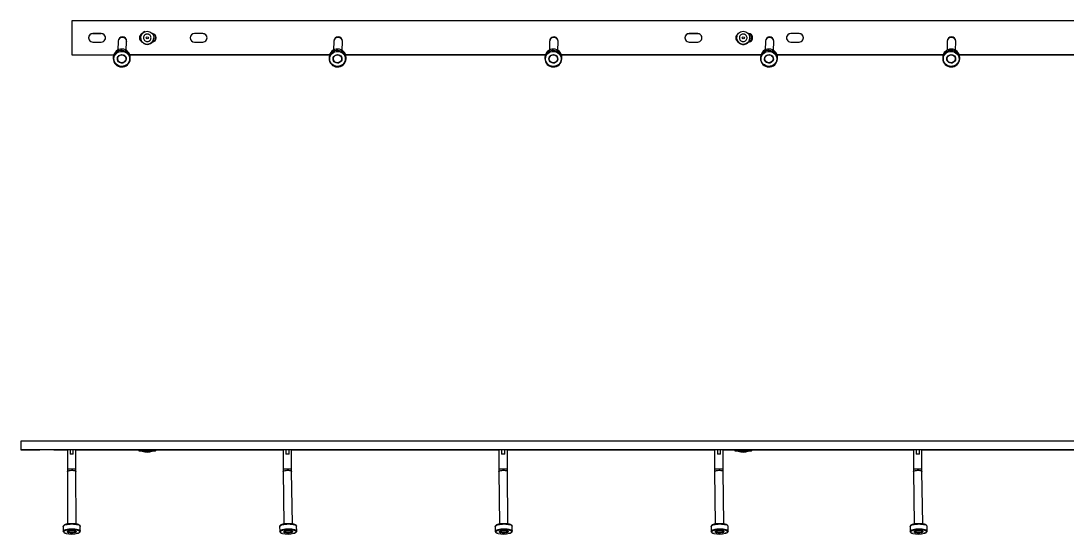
# Model space of a CAD drawing. Header units: millimetres. Extents: x 1364877 to 2662909, y 234189 to 1399913.
# Drawn here: x 2074149 to 2109622, y 775751 to 793162 of the extents above; entities that cross this region are included whole.
import ezdxf

# ---------------------------------------------------------------- set-up
doc = ezdxf.new("R2010")
doc.units = ezdxf.units.MM
doc.header["$LTSCALE"] = 5
doc.header["$MEASUREMENT"] = 0
doc.layers.add('A-CONC-LIN2', color=7, linetype='CONTINUOUS', lineweight=25)

msp = doc.modelspace()

# ---------------------------------------------------------------- linework, layer by layer
at = {"layer": 'A-CONC-LIN2'}
for p, q in [((2075869.8, 793162.4), (2075869.8, 792015)), ((2161922.8, 793162.4), (2075869.8, 793162.4)), ((2076873.8, 792732.1), (2076586.9, 792732.1)), ((2076586.9, 792731), (2076586.9, 792732.1)), ((2076873.8, 792731), (2076586.9, 792731)), ((2076586.9, 792731), (2076586.9, 792729.8)), ((2076586.9, 792729.8), (2076873.8, 792729.8)), ((2076873.8, 792731), (2076873.8, 792732.1)), ((2076873.8, 792731), (2076873.8, 792729.8)), ((2077447.1, 792470.9), (2077435.7, 792172.7)), ((2077734.3, 792474), (2077733.9, 792463.1)), ((2077734.3, 792476.6), (2077734.2, 792470.1)), ((2077734.3, 792474), (2077734.3, 792476.7)), ((2078346.4, 792798), (2078346.2, 792797.9)), ((2078657.8, 792589), (2078657.8, 792589.2)), ((2078718.9, 792586.2), (2078718.9, 792586.4)), ((2080315.9, 792732.1), (2080029.1, 792732.1)), ((2080029.1, 792731), (2080029.1, 792732.1)), ((2080315.9, 792731), (2080029.1, 792731)), ((2080315.9, 792731), (2080315.9, 792732.1)), ((2084761.7, 792470.6), (2084750.9, 792172.4)), ((2085048.8, 792476.6), (2085048.7, 792470.4)), ((2085048.8, 792474), (2085048.8, 792476.7)), ((2092363.3, 792474), (2092363.3, 792476.7)), ((2097096.2, 792732.1), (2096809.4, 792732.1)), ((2096809.4, 792731), (2096809.4, 792732.1)), ((2097096.2, 792731), (2096809.4, 792731)), ((2096809.4, 792731), (2096809.4, 792729.8)), ((2096809.4, 792729.8), (2097096.2, 792729.8)), ((2097096.2, 792731), (2097096.2, 792732.1)), ((2097096.2, 792731), (2097096.2, 792729.8)), ((2098421.2, 792642.4), (2098421.1, 792642.1)), ((2098817.3, 792732.1), (2098815.3, 792732.1)), ((2098817.3, 792731), (2098817.3, 792732.1)), ((2098828.3, 792714.6), (2098828.1, 792714.9)), ((2098927.5, 792586.2), (2098927.5, 792586.4)), ((2099390.7, 792470.5), (2099380.2, 792172.3)), ((2099677.8, 792476.6), (2099677.7, 792470.6)), ((2099677.8, 792474), (2099677.8, 792476.7)), ((2100538.4, 792732.1), (2100251.5, 792732.1)), ((2100251.5, 792731), (2100251.5, 792732.1)), ((2100538.4, 792731), (2100251.5, 792731)), ((2100538.4, 792731), (2100538.4, 792732.1)), ((2105845, 792474), (2105845, 792476.7)), ((2076586.9, 792445.3), (2076873.8, 792445.3)), ((2077722.3, 792161.8), (2077733.8, 792460)), ((2080029.1, 792445.3), (2080315.9, 792445.3)), ((2085037.5, 792162), (2085048.3, 792460.3)), ((2092076.2, 792469.6), (2092067.6, 792171.3)), ((2092354.3, 792163), (2092362.9, 792461.3)), ((2096809.4, 792445.3), (2097096.2, 792445.3)), ((2098815.4, 792445.3), (2098817.3, 792445.3)), ((2099666.8, 792162.2), (2099677.3, 792460.4)), ((2100251.5, 792445.3), (2100538.4, 792445.3)), ((2105558, 792467.7), (2105553.2, 792169.3)), ((2105840, 792164.8), (2105844.8, 792463.2)), ((2075869.8, 792013.9), (2075869.8, 792015)), ((2075869.8, 792015), (2077296.1, 792015)), ((2075869.8, 792013.9), (2077295.7, 792013.9)), ((2077281.7, 791938.1), (2077279.9, 791891.4)), ((2077843, 792015), (2084611.8, 792015)), ((2077843.4, 792013.9), (2084611.4, 792013.9)), ((2084611, 792012.7), (2077843.8, 792012.7)), ((2077856.2, 791869.3), (2077858, 791916)), ((2084597.3, 791937.5), (2084595.6, 791890.7)), ((2085158.6, 792015), (2091930.5, 792015)), ((2085159, 792013.9), (2091930.1, 792013.9)), ((2091929.7, 792012.7), (2085159.4, 792012.7)), ((2085172, 791869.9), (2085173.7, 791916.6)), ((2091915.8, 791935.2), (2091914.5, 791888.5)), ((2092477.2, 792015), (2099241.4, 792015)), ((2092477.6, 792013.9), (2099241, 792013.9)), ((2099240.6, 792012.7), (2092478, 792012.7)), ((2092491, 791871.9), (2092492.3, 791918.6)), ((2099226.9, 791937.1), (2099225.2, 791890.4)), ((2099788.2, 792015), (2105419.4, 792015)), ((2099788.6, 792013.9), (2105419, 792013.9)), ((2105418.6, 792012.7), (2099789, 792012.7)), ((2099801.6, 791870.1), (2099803.2, 791916.9)), ((2105404.5, 791931.3), (2105403.8, 791884.6)), ((2105966, 792015), (2111572.1, 792015)), ((2105966.5, 792013.9), (2111571.7, 792013.9)), ((2111571.3, 792012.7), (2105966.9, 792012.7)), ((2105980.4, 791875.4), (2105981.2, 791922.2)), ((2160201.8, 778899.5), (2074148.8, 778899.5)), ((2074148.8, 778899.5), (2074148.8, 778612.7)), ((2160201.8, 778612.7), (2074148.8, 778612.7)), ((2074148.8, 778612.7), (2074148.8, 778608)), ((2074148.8, 778608), (2074786.5, 778608)), ((2075268.4, 778608), (2075726.4, 778608)), ((2075726.4, 778610.8), (2075726.4, 777955.2)), ((2075815.8, 778611.3), (2075815.8, 778467.9)), ((2075925.6, 778611.3), (2075815.8, 778611.3)), ((2075925.6, 778467.9), (2075925.6, 778611.3)), ((2076013.3, 777955.2), (2076013.3, 778610.8)), ((2076013.3, 778608), (2078145.2, 778608)), ((2076873.8, 778610.9), (2076586.9, 778610.9)), ((2076586.9, 778610.9), (2076586.9, 778609.7)), ((2076586.9, 778609.7), (2076873.8, 778609.7)), ((2076873.8, 778610.9), (2076873.8, 778609.7)), ((2078145.2, 778610.3), (2078145.2, 778578.8)), ((2078261.4, 778573), (2078261.4, 778563)), ((2078602.6, 778563), (2078602.6, 778573)), ((2078718.9, 778578.8), (2078718.9, 778610.3)), ((2078718.9, 778608), (2083040.9, 778608)), ((2083040.9, 778610.8), (2083040.9, 777955.2)), ((2083135.6, 778611.4), (2083135.6, 778467.9)), ((2083245.2, 778611.3), (2083135.6, 778611.4)), ((2083245.2, 778467.9), (2083245.2, 778611.3)), ((2083327.8, 777955.2), (2083327.8, 778610.8)), ((2083327.8, 778608), (2090355.4, 778608)), ((2090355.4, 778610.8), (2090355.4, 777955.2)), ((2090449.2, 778611.4), (2090449.2, 778467.9)), ((2090558.9, 778611.3), (2090449.2, 778611.4)), ((2090558.9, 778467.9), (2090558.9, 778611.3)), ((2090642.3, 777955.2), (2090642.3, 778610.8)), ((2090642.3, 778608), (2097669.9, 778608)), ((2095375.2, 778610.9), (2095088.3, 778610.9)), ((2095088.3, 778610.9), (2095088.3, 778609.7)), ((2095088.3, 778609.7), (2095375.2, 778609.7)), ((2095375.2, 778610.9), (2095375.2, 778609.7)), ((2097096.2, 778610.9), (2096809.4, 778610.9)), ((2096809.4, 778610.9), (2096809.4, 778609.7)), ((2096809.4, 778609.7), (2097096.2, 778609.7)), ((2097096.2, 778610.9), (2097096.2, 778609.7)), ((2097669.9, 778610.8), (2097669.9, 777955.2)), ((2097764.4, 778611.4), (2097764.4, 778467.9)), ((2097874.1, 778611.3), (2097764.4, 778611.4)), ((2097874.1, 778467.9), (2097874.1, 778611.3)), ((2097956.8, 777955.2), (2097956.8, 778610.8)), ((2097956.8, 778608), (2098353.8, 778608)), ((2098353.8, 778610.3), (2098353.8, 778578.8)), ((2098470, 778573), (2098470, 778563)), ((2098811.2, 778563), (2098811.2, 778573)), ((2098927.5, 778578.8), (2098927.5, 778610.3)), ((2098927.5, 778608), (2104410.7, 778608)), ((2104410.7, 778610.8), (2104410.7, 777955.2)), ((2104506.7, 778611.4), (2104506.7, 778467.9)), ((2104616.3, 778611.3), (2104506.7, 778611.4)), ((2104616.3, 778467.9), (2104616.3, 778611.3)), ((2104697.6, 777955.2), (2104697.6, 778610.8)), ((2104697.6, 778608), (2111151.6, 778608)), ((2075726.5, 777874.3), (2075729.8, 776092.2)), ((2076016.6, 776092.8), (2076013.3, 777874.9)), ((2083041.5, 777872.7), (2083065.4, 776090.6)), ((2083352.2, 776094.5), (2083328.3, 777876.5)), ((2090355.9, 777873), (2090376.4, 776090.9)), ((2090663.3, 776094.2), (2090642.7, 777876.3)), ((2097670.5, 777872.7), (2097693.7, 776090.6)), ((2097980.6, 776094.4), (2097957.3, 777876.5)), ((2104411.4, 777872.3), (2104440.3, 776090.2)), ((2104727.1, 776094.9), (2104698.2, 777876.9)), ((2075585, 776011.2), (2075585.3, 775849.6)), ((2076161.6, 776013.9), (2076161.7, 776012.3)), ((2076162, 775850.7), (2076161.7, 776012.3)), ((2082921.6, 776007.9), (2082921.6, 776009.4)), ((2082921.6, 776007.9), (2082923.8, 775846.3)), ((2083500.4, 775854), (2083498.3, 776015.6)), ((2090232.4, 776008.4), (2090234.3, 775846.8)), ((2090811, 775853.5), (2090809.1, 776015.1)), ((2097549.9, 776008), (2097549.9, 776009.5)), ((2097549.9, 776008), (2097552, 775846.4)), ((2098128.7, 775853.9), (2098126.5, 776015.5)), ((2104296.6, 776007.1), (2104296.7, 776008.8)), ((2104296.6, 776007.1), (2104299.3, 775845.5)), ((2104875.9, 775854.8), (2104873.3, 776016.4))]:
    msp.add_line(p, q, dxfattribs=at)
for points in [[(2077558.2, 791619.2), (2077506.6, 791626), (2077457.4, 791642.4), (2077412.4, 791667.7), (2077373.5, 791700.9), (2077341.9, 791740.7), (2077319.1, 791785.7), (2077305.8, 791834.1), (2077302.6, 791884), (2077309.5, 791933.5), (2077326.4, 791980.8), (2077352.6, 792023.9), (2077387.1, 792061.3), (2077428.4, 792091.4), (2077475.2, 792113.3), (2077525.5, 792125.9), (2077577.4, 792128.8), (2077629, 792122), (2077678.2, 792105.6), (2077723.1, 792080.3), (2077762.1, 792047.1), (2077793.7, 792007.2), (2077816.5, 791962.3), (2077829.8, 791913.9), (2077833, 791864), (2077826.1, 791814.5), (2077809.2, 791767.2), (2077783, 791724.1), (2077748.5, 791686.7), (2077707.2, 791656.5), (2077660.4, 791634.7), (2077610.1, 791622.1), (2077558.2, 791619.2)], [(2084874.5, 791619.1), (2084822.9, 791625.8), (2084773.6, 791642.1), (2084728.6, 791667.3), (2084689.6, 791700.4), (2084658, 791740.2), (2084635, 791785.2), (2084621.6, 791833.5), (2084618.3, 791883.4), (2084625.2, 791933), (2084642, 791980.2), (2084668.1, 792023.4), (2084702.4, 792060.9), (2084743.7, 792091.1), (2084790.4, 792113), (2084840.7, 792125.8), (2084892.6, 792128.8), (2084944.2, 792122.1), (2084993.5, 792105.8), (2085038.5, 792080.6), (2085077.5, 792047.5), (2085109.1, 792007.7), (2085132.1, 791962.7), (2085145.5, 791914.4), (2085148.8, 791864.5), (2085141.9, 791814.9), (2085125.1, 791767.7), (2085099, 791724.5), (2085064.7, 791687), (2085023.4, 791656.8), (2084976.7, 791634.9), (2084926.4, 791622.1), (2084874.5, 791619.1)], [(2092195.3, 791618.9), (2092143.7, 791625.3), (2092094.3, 791641.2), (2092049.1, 791666), (2092009.8, 791698.9), (2091977.9, 791738.4), (2091954.7, 791783.2), (2091940.9, 791831.5), (2091937.2, 791881.3), (2091943.7, 791930.9), (2091960.2, 791978.3), (2091986, 792021.7), (2092020, 792059.4), (2092061.2, 792089.9), (2092107.7, 792112.2), (2092157.9, 792125.3), (2092209.8, 792128.7), (2092261.4, 792122.3), (2092310.7, 792106.4), (2092355.9, 792081.6), (2092395.3, 792048.7), (2092427.2, 792009.2), (2092450.4, 791964.4), (2092464.2, 791916.2), (2092467.9, 791866.3), (2092461.3, 791816.7), (2092444.9, 791769.3), (2092419.1, 791725.9), (2092385, 791688.2), (2092343.9, 791657.7), (2092297.4, 791635.4), (2092247.2, 791622.3), (2092195.3, 791618.9)], [(2099504.4, 791619.1), (2099452.8, 791625.8), (2099403.5, 791642), (2099358.5, 791667.1), (2099319.4, 791700.2), (2099287.7, 791740), (2099264.7, 791784.9), (2099251.3, 791833.2), (2099247.9, 791883.1), (2099254.7, 791932.7), (2099271.5, 791980), (2099297.5, 792023.2), (2099331.9, 792060.6), (2099373.2, 792090.9), (2099419.8, 792112.9), (2099470.1, 792125.7), (2099522, 792128.8), (2099573.6, 792122.1), (2099622.9, 792105.9), (2099667.9, 792080.7), (2099707, 792047.6), (2099738.6, 792007.9), (2099761.6, 791963), (2099775.1, 791914.6), (2099778.4, 791864.7), (2099771.6, 791815.2), (2099754.9, 791767.9), (2099728.8, 791724.7), (2099694.5, 791687.2), (2099653.2, 791656.9), (2099606.5, 791634.9), (2099556.3, 791622.2), (2099504.4, 791619.1)], [(2105688, 791618.6), (2105636.3, 791624.4), (2105586.8, 791639.6), (2105541.3, 791663.9), (2105501.5, 791696.3), (2105469.1, 791735.4), (2105445.3, 791779.9), (2105430.9, 791827.9), (2105426.6, 791877.8), (2105432.5, 791927.4), (2105448.3, 791975), (2105473.5, 792018.7), (2105507.2, 792056.9), (2105547.9, 792087.9), (2105594.1, 792110.8), (2105644.1, 792124.5), (2105696, 792128.6), (2105747.7, 792122.9), (2105797.2, 792107.6), (2105842.7, 792083.3), (2105882.5, 792051), (2105914.9, 792011.9), (2105938.7, 791967.4), (2105953.1, 791919.3), (2105957.4, 791869.5), (2105951.5, 791819.8), (2105935.7, 791772.2), (2105910.5, 791728.5), (2105876.8, 791690.4), (2105836.1, 791659.3), (2105789.9, 791636.5), (2105739.9, 791622.7), (2105688, 791618.6)], [(2077562.4, 791730.1), (2077523.8, 791736.5), (2077488.2, 791752.2), (2077458.1, 791776.3), (2077435.4, 791807), (2077421.8, 791842.2), (2077418.1, 791879.6), (2077424.6, 791916.7), (2077440.9, 791950.8), (2077465.8, 791979.7), (2077497.6, 792001.4), (2077534.3, 792014.4), (2077573.2, 792017.8), (2077611.8, 792011.5), (2077647.4, 791995.7), (2077677.5, 791971.7), (2077700.2, 791941), (2077713.8, 791905.8), (2077717.5, 791868.3), (2077711, 791831.3), (2077694.7, 791797.2), (2077669.8, 791768.3), (2077638, 791746.6), (2077601.3, 791733.6), (2077562.4, 791730.1)], [(2077562.9, 791744.3), (2077525.6, 791750.6), (2077491.3, 791766.5), (2077462.8, 791790.5), (2077442.1, 791821.1), (2077430.7, 791855.9), (2077429.5, 791892.3), (2077438.5, 791927.7), (2077457.2, 791959.3), (2077484, 791985), (2077517.1, 792002.7), (2077554, 792011.1), (2077591.9, 792009.7), (2077628, 791998.5), (2077659.7, 791978.3), (2077684.5, 791950.8), (2077700.7, 791917.8), (2077707.1, 791881.8), (2077703.2, 791845.6), (2077689.2, 791811.8), (2077666.2, 791782.9), (2077635.9, 791761), (2077600.6, 791747.8), (2077562.9, 791744.3)], [(2084878.4, 791730.1), (2084839.8, 791736.4), (2084804.2, 791752), (2084774.1, 791776), (2084751.3, 791806.6), (2084737.6, 791841.9), (2084733.8, 791879.3), (2084740.3, 791916.3), (2084756.5, 791950.5), (2084781.3, 791979.4), (2084813.1, 792001.2), (2084849.8, 792014.3), (2084888.7, 792017.8), (2084927.3, 792011.5), (2084962.9, 791995.9), (2084993.1, 791971.9), (2085015.8, 791941.2), (2085029.5, 791906), (2085033.3, 791868.6), (2085026.8, 791831.5), (2085010.7, 791797.4), (2084985.8, 791768.4), (2084954, 791746.7), (2084917.3, 791733.6), (2084878.4, 791730.1)], [(2084878.9, 791744.2), (2084841.6, 791750.5), (2084807.3, 791766.3), (2084778.7, 791790.3), (2084757.9, 791820.8), (2084746.5, 791855.6), (2084745.2, 791892), (2084754.2, 791927.4), (2084772.8, 791959.1), (2084799.6, 791984.8), (2084832.6, 792002.5), (2084869.5, 792011), (2084907.4, 792009.7), (2084943.5, 791998.6), (2084975.2, 791978.5), (2085000.1, 791950.9), (2085016.4, 791918), (2085022.8, 791882.1), (2085019, 791845.8), (2085005.1, 791812), (2084982.1, 791783), (2084951.9, 791761.1), (2084916.6, 791747.8), (2084878.9, 791744.2)], [(2092198.5, 791729.9), (2092159.8, 791735.9), (2092124.1, 791751.3), (2092093.8, 791775.1), (2092070.8, 791805.5), (2092056.8, 791840.7), (2092052.8, 791878.1), (2092058.9, 791915.1), (2092074.9, 791949.4), (2092099.5, 791978.6), (2092131.2, 792000.5), (2092167.7, 792013.9), (2092206.6, 792017.7), (2092245.2, 792011.7), (2092281, 791996.3), (2092311.3, 791972.5), (2092334.3, 791942.1), (2092348.3, 791906.9), (2092352.3, 791869.6), (2092346.1, 791832.5), (2092330.2, 791798.2), (2092305.6, 791769.1), (2092273.9, 791747.1), (2092237.4, 791733.7), (2092198.5, 791729.9)], [(2092198.9, 791744), (2092161.5, 791750.1), (2092127.1, 791765.6), (2092098.3, 791789.4), (2092077.3, 791819.7), (2092065.6, 791854.4), (2092064.1, 791890.8), (2092072.8, 791926.3), (2092091.1, 791958.1), (2092117.8, 791984), (2092150.7, 792002), (2092187.5, 792010.8), (2092225.4, 792009.7), (2092261.6, 791998.8), (2092293.4, 791979), (2092318.6, 791951.7), (2092335.1, 791918.8), (2092341.8, 791882.9), (2092338.2, 791846.7), (2092324.5, 791812.7), (2092301.8, 791783.6), (2092271.7, 791761.5), (2092236.6, 791747.9), (2092198.9, 791744)], [(2099508.2, 791730.1), (2099469.6, 791736.3), (2099434, 791751.9), (2099403.8, 791775.9), (2099381, 791806.5), (2099367.3, 791841.7), (2099363.5, 791879.1), (2099369.8, 791916.2), (2099386, 791950.4), (2099410.8, 791979.3), (2099442.6, 792001.1), (2099479.2, 792014.2), (2099518.2, 792017.8), (2099556.8, 792011.5), (2099592.4, 791995.9), (2099622.6, 791972), (2099645.3, 791941.4), (2099659.1, 791906.1), (2099662.9, 791868.7), (2099656.5, 791831.7), (2099640.4, 791797.5), (2099615.5, 791768.5), (2099583.7, 791746.7), (2099547.1, 791733.6), (2099508.2, 791730.1)], [(2099508.7, 791744.2), (2099471.3, 791750.4), (2099437.1, 791766.2), (2099408.5, 791790.2), (2099387.6, 791820.7), (2099376.1, 791855.4), (2099374.8, 791891.8), (2099383.8, 791927.2), (2099402.3, 791958.9), (2099429.1, 791984.6), (2099462.1, 792002.4), (2099499, 792011), (2099536.9, 792009.7), (2099573, 791998.6), (2099604.7, 791978.6), (2099629.7, 791951), (2099646, 791918.1), (2099652.5, 791882.2), (2099648.6, 791846), (2099634.7, 791812.1), (2099611.9, 791783.1), (2099581.7, 791761.1), (2099546.4, 791747.8), (2099508.7, 791744.2)], [(2105689.8, 791729.7), (2105651.1, 791735.2), (2105615.2, 791750.2), (2105584.5, 791773.5), (2105561.1, 791803.7), (2105546.7, 791838.6), (2105542.2, 791876), (2105547.9, 791913.1), (2105563.4, 791947.6), (2105587.7, 791977.1), (2105619, 791999.4), (2105655.4, 792013.3), (2105694.2, 792017.6), (2105732.9, 792012.1), (2105768.8, 791997.1), (2105799.5, 791973.8), (2105822.9, 791943.6), (2105837.3, 791908.6), (2105841.8, 791871.3), (2105836.1, 791834.1), (2105820.6, 791799.6), (2105796.3, 791770.2), (2105765, 791747.8), (2105728.6, 791734), (2105689.8, 791729.7)], [(2105690, 791743.8), (2105652.5, 791749.4), (2105617.9, 791764.4), (2105588.9, 791787.9), (2105567.5, 791818), (2105555.3, 791852.5), (2105553.3, 791888.9), (2105561.6, 791924.4), (2105579.5, 791956.5), (2105605.8, 791982.7), (2105638.5, 792001.2), (2105675.2, 792010.4), (2105713.1, 792009.8), (2105749.4, 791999.4), (2105781.5, 791980), (2105807, 791953), (2105823.9, 791920.3), (2105831.1, 791884.6), (2105827.9, 791848.3), (2105814.7, 791814.1), (2105792.4, 791784.7), (2105762.6, 791762.2), (2105727.6, 791748.2), (2105690, 791743.8)], [(2074841.1, 778610.9), (2074825.5, 778610.9), (2074788.3, 778610.8), (2074757.5, 778610.7), (2074735.4, 778610.6), (2074723.9, 778610.4), (2074723.9, 778610.2), (2074735.4, 778610.1), (2074757.5, 778609.9), (2074786.5, 778609.8)], [(2075268.4, 778610), (2075283.2, 778610.1), (2075294.7, 778610.2), (2075294.7, 778610.4), (2075283.2, 778610.6), (2075261.1, 778610.7), (2075230.3, 778610.8), (2075228, 778610.8)], [(2076586.9, 778610.9), (2076546.5, 778610.9), (2076509.4, 778610.8), (2076478.6, 778610.7), (2076456.5, 778610.6), (2076445, 778610.4), (2076445, 778610.2), (2076456.5, 778610.1), (2076478.6, 778609.9), (2076509.4, 778609.8), (2076546.5, 778609.8), (2076586.9, 778609.7)], [(2076873.8, 778609.7), (2076914.2, 778609.8), (2076951.3, 778609.8), (2076982.2, 778609.9), (2077004.2, 778610.1), (2077015.7, 778610.2), (2077015.7, 778610.4), (2077004.2, 778610.6), (2076982.2, 778610.7), (2076951.3, 778610.8), (2076914.2, 778610.9), (2076873.8, 778610.9)], [(2078603.7, 778572.1), (2078614.1, 778572.2), (2078651.3, 778572.3), (2078680.6, 778572.5), (2078701, 778572.7), (2078711.6, 778572.9), (2078712.1, 778573.1), (2078702.5, 778573.3), (2078683.1, 778573.6), (2078654.6, 778573.7), (2078618.1, 778573.9), (2078574.9, 778574), (2078526.5, 778574.1), (2078474.7, 778574.2), (2078421.3, 778574.2), (2078368.4, 778574.2), (2078317.7, 778574.1), (2078271.2, 778574), (2078230.4, 778573.8), (2078197, 778573.7), (2078172.1, 778573.5), (2078156.5, 778573.3), (2078150.9, 778573), (2078155.5, 778572.8), (2078170.1, 778572.6), (2078194.1, 778572.4), (2078194.1, 778572.4)], [(2078194.1, 778572.4), (2078226.7, 778572.2), (2078261.4, 778572.1)], [(2078718.9, 778610), (2078725.3, 778610.1), (2078736.8, 778610.2), (2078736.8, 778610.4), (2078725.3, 778610.6), (2078703.2, 778610.7), (2078702.9, 778610.7)], [(2095088.3, 778610.9), (2095047.9, 778610.9), (2095010.8, 778610.8), (2094979.9, 778610.7), (2094957.9, 778610.6), (2094946.4, 778610.4), (2094946.4, 778610.2), (2094957.9, 778610.1), (2094979.9, 778609.9), (2095010.8, 778609.8), (2095047.9, 778609.8), (2095088.3, 778609.7)], [(2095375.2, 778609.7), (2095415.6, 778609.8), (2095452.7, 778609.8), (2095483.6, 778609.9), (2095505.6, 778610.1), (2095517.1, 778610.2), (2095517.1, 778610.4), (2095505.6, 778610.6), (2095483.6, 778610.7), (2095452.7, 778610.8), (2095415.6, 778610.9), (2095375.2, 778610.9)], [(2096809.4, 778610.9), (2096769, 778610.9), (2096731.9, 778610.8), (2096701, 778610.7), (2096678.9, 778610.6), (2096667.4, 778610.4), (2096667.4, 778610.2), (2096678.9, 778610.1), (2096701, 778609.9), (2096731.9, 778609.8), (2096769, 778609.8), (2096809.4, 778609.7)], [(2097096.2, 778609.7), (2097136.6, 778609.8), (2097173.8, 778609.8), (2097204.6, 778609.9), (2097226.7, 778610.1), (2097238.2, 778610.2), (2097238.2, 778610.4), (2097226.7, 778610.6), (2097204.6, 778610.7), (2097173.8, 778610.8), (2097136.6, 778610.9), (2097096.2, 778610.9)], [(2098927.5, 778609.9), (2098947.8, 778610.1), (2098959.3, 778610.2), (2098959.3, 778610.4), (2098947.8, 778610.6), (2098925.7, 778610.7), (2098899, 778610.8)], [(2075726.5, 777874.3), (2075727.9, 777880.2), (2075738.7, 777890.9), (2075759.2, 777900.4), (2075787.9, 777908), (2075822.7, 777913.1), (2075861, 777915.4), (2075899.9, 777914.6), (2075936.7, 777910.9), (2075968.4, 777904.5), (2075992.9, 777895.9), (2076008.2, 777885.6), (2076013.3, 777874.6), (2076013.3, 777874.6)], [(2083041.5, 777872.7), (2083043.8, 777880.2), (2083056, 777890.9), (2083077.7, 777900.4), (2083107.4, 777908), (2083142.8, 777913.1), (2083181.4, 777915.4), (2083220.2, 777914.6), (2083256.4, 777910.9), (2083287.3, 777904.5), (2083310.6, 777895.8), (2083324.5, 777885.6), (2083328.3, 777876.5)], [(2090355.9, 777873), (2090358.1, 777880.2), (2090370, 777890.9), (2090391.5, 777900.4), (2090421.1, 777908), (2090456.4, 777913.1), (2090494.9, 777915.4), (2090533.8, 777914.6), (2090570, 777910.9), (2090601.1, 777904.5), (2090624.6, 777895.8), (2090638.8, 777885.6), (2090642.7, 777876.3)], [(2097670.5, 777872.7), (2097672.8, 777880.2), (2097684.9, 777890.9), (2097706.6, 777900.4), (2097736.2, 777908), (2097771.7, 777913.2), (2097810.2, 777915.4), (2097849, 777914.6), (2097885.2, 777910.9), (2097916.1, 777904.5), (2097939.5, 777895.8), (2097953.5, 777885.6), (2097957.3, 777876.5)], [(2104411.4, 777872.3), (2104414, 777880.2), (2104426.5, 777890.9), (2104448.5, 777900.4), (2104478.4, 777908), (2104514, 777913.2), (2104552.6, 777915.4), (2104591.4, 777914.6), (2104627.4, 777910.9), (2104658.1, 777904.5), (2104681.1, 777895.8), (2104694.7, 777885.6), (2104698.2, 777876.9)], [(2075585, 776011.2), (2075585.4, 776015.7), (2075593.5, 776031.2), (2075611.8, 776045.9), (2075639.4, 776059.5), (2075675.6, 776071.3), (2075718.9, 776080.9), (2075767.8, 776088.1), (2075820.5, 776092.5), (2075875.1, 776094)], [(2075585.3, 775850.5), (2075585.7, 775854.1), (2075593.8, 775869.5), (2075612, 775884.3), (2075639.7, 775897.8), (2075675.9, 775909.7), (2075719.2, 775919.3), (2075768.1, 775926.5), (2075820.8, 775930.9), (2075875.4, 775932.4)], [(2075683.2, 775775.1), (2075652.1, 775786.1), (2075627.8, 775799.2), (2075613, 775813.4), (2075608.3, 775828.2), (2075613.7, 775842.9), (2075629.1, 775857.1), (2075653.9, 775870.2), (2075687.1, 775881.7), (2075727.5, 775891.1), (2075773.6, 775898.1), (2075823.5, 775902.4), (2075875.3, 775903.8)], [(2075874.6, 775870.9), (2075913.3, 775869.4), (2075949.4, 775865.1), (2075980.2, 775858.4), (2076003.9, 775849.5), (2076018.6, 775839.2), (2076023.5, 775828.1), (2076018.1, 775817.1), (2076003, 775806.8), (2075979, 775797.9), (2075947.8, 775791.2), (2075911.6, 775786.9), (2075872.8, 775785.4), (2075834, 775786.9), (2075798, 775791.2), (2075767.1, 775798), (2075743.5, 775806.8), (2075728.7, 775817.1), (2075723.9, 775828.2), (2075729.2, 775839.2), (2075744.4, 775849.5), (2075768.4, 775858.4), (2075799.5, 775865.1), (2075835.8, 775869.4), (2075874.6, 775870.9)], [(2076012.4, 775845.2), (2076012.5, 775839.1), (2076004.6, 775828.6), (2075986.9, 775819), (2075960.9, 775811.1), (2075928.3, 775805.4), (2075891.8, 775802.5), (2075853.9, 775802.5), (2075817.4, 775805.4), (2075785.1, 775811.1), (2075759.4, 775819), (2075742.2, 775828.6), (2075734.7, 775839.1), (2075734.5, 775842.7)], [(2075875.1, 776094), (2075929.6, 776092.5), (2075982.1, 776088.1), (2076030.7, 776080.9), (2076073.6, 776071.3), (2076109.2, 776059.5), (2076136.4, 776045.9), (2076154, 776031.1), (2076161.4, 776015.7), (2076161.6, 776013.9)], [(2075875.3, 775903.8), (2075927, 775902.4), (2075976.7, 775898.1), (2076022.5, 775891.1), (2076062.5, 775881.7), (2076095.2, 775870.2), (2076119.5, 775857.1), (2076134.3, 775842.9), (2076139.1, 775828.1), (2076133.7, 775813.4), (2076118.3, 775799.2), (2076093.5, 775786.1), (2076068.5, 775777.1)], [(2075875.4, 775932.4), (2075929.9, 775930.9), (2075982.4, 775926.5), (2076031, 775919.3), (2076073.9, 775909.6), (2076109.5, 775897.8), (2076136.7, 775884.3), (2076154.3, 775869.5), (2076161.7, 775854), (2076162, 775851)], [(2082921.6, 776009.4), (2082922.8, 776015.7), (2082933, 776031.2), (2082953.2, 776046), (2082982.6, 776059.5), (2083020.3, 776071.3), (2083064.9, 776081), (2083114.6, 776088.1), (2083167.9, 776092.5), (2083222.6, 776094)], [(2082923.8, 775847.5), (2082925, 775854.1), (2082935.2, 775869.6), (2082955.3, 775884.3), (2082984.8, 775897.9), (2083022.5, 775909.7), (2083067, 775919.3), (2083116.8, 775926.5), (2083170, 775930.9), (2083224.8, 775932.4)], [(2083016.3, 775774.8), (2082985.5, 775786.2), (2082963, 775799.2), (2082950.1, 775813.4), (2082947.3, 775828.2), (2082954.6, 775843), (2082971.9, 775857.2), (2082998.4, 775870.2), (2083033.2, 775881.7), (2083074.8, 775891.1), (2083121.7, 775898.1), (2083172.1, 775902.4), (2083224.1, 775903.8)], [(2083219, 775870.9), (2083257.5, 775869.4), (2083292.9, 775865.1), (2083322.9, 775858.3), (2083345.3, 775849.5), (2083358.7, 775839.2), (2083362.1, 775828.1), (2083355.3, 775817.1), (2083338.7, 775806.8), (2083313.6, 775797.9), (2083281.5, 775791.1), (2083244.8, 775786.9), (2083205.8, 775785.4), (2083167.3, 775786.9), (2083131.9, 775791.2), (2083101.9, 775798), (2083079.5, 775806.8), (2083066.1, 775817.1), (2083062.7, 775828.2), (2083069.5, 775839.2), (2083086.1, 775849.5), (2083111.2, 775858.4), (2083143.3, 775865.2), (2083180, 775869.4), (2083219, 775870.9)], [(2083351.2, 775845.9), (2083350.6, 775839.1), (2083341.2, 775828.5), (2083322.3, 775818.9), (2083295.2, 775811), (2083262, 775805.4), (2083225.1, 775802.5), (2083187.2, 775802.5), (2083151.2, 775805.5), (2083119.7, 775811.1), (2083095, 775819), (2083079.1, 775828.6), (2083073, 775839.2), (2083073.2, 775842.2)], [(2083222.6, 776094), (2083276.9, 776092.5), (2083328.8, 776088.1), (2083376.3, 776080.9), (2083417.9, 776071.2), (2083451.9, 776059.4), (2083477.2, 776045.9), (2083492.9, 776031.1), (2083498.3, 776015.6)], [(2083224.1, 775903.8), (2083275.6, 775902.4), (2083324.7, 775898), (2083369.4, 775891), (2083408.1, 775881.6), (2083439.3, 775870.1), (2083461.8, 775857.1), (2083474.7, 775842.9), (2083477.5, 775828.1), (2083470.2, 775813.3), (2083452.9, 775799.1), (2083426.4, 775786.1), (2083402.1, 775777.6)], [(2083224.8, 775932.4), (2083279.1, 775930.9), (2083330.9, 775926.4), (2083378.5, 775919.3), (2083420.1, 775909.6), (2083454.1, 775897.8), (2083479.4, 775884.2), (2083495, 775869.5), (2083500.4, 775854.8)], [(2090232.4, 776008.4), (2090233.5, 776015.7), (2090243.3, 776031.2), (2090263.2, 776046), (2090292.4, 776059.5), (2090329.8, 776071.3), (2090374.2, 776081), (2090423.8, 776088.1), (2090476.9, 776092.5), (2090531.7, 776094)], [(2090234.3, 775848), (2090235.4, 775854.1), (2090245.2, 775869.6), (2090265.1, 775884.3), (2090294.3, 775897.9), (2090331.7, 775909.7), (2090376, 775919.3), (2090425.7, 775926.5), (2090478.8, 775930.9), (2090533.5, 775932.4)], [(2090327.8, 775774.8), (2090296.8, 775786.1), (2090274.1, 775799.2), (2090260.8, 775813.4), (2090257.7, 775828.2), (2090264.7, 775843), (2090281.7, 775857.1), (2090308, 775870.2), (2090342.5, 775881.7), (2090383.9, 775891.1), (2090430.7, 775898.1), (2090481, 775902.4), (2090532.9, 775903.8)], [(2090528.6, 775870.9), (2090567.1, 775869.4), (2090602.7, 775865.1), (2090632.8, 775858.3), (2090655.4, 775849.5), (2090669, 775839.2), (2090672.6, 775828.1), (2090666, 775817.1), (2090649.7, 775806.8), (2090624.8, 775797.9), (2090592.9, 775791.1), (2090556.2, 775786.9), (2090517.3, 775785.4), (2090478.7, 775786.9), (2090443.2, 775791.2), (2090413.1, 775798), (2090390.4, 775806.8), (2090376.8, 775817.1), (2090373.2, 775828.2), (2090379.8, 775839.2), (2090396.1, 775849.5), (2090421.1, 775858.4), (2090453, 775865.2), (2090489.6, 775869.4), (2090528.6, 775870.9)], [(2090661.7, 775845.7), (2090661.2, 775839.1), (2090652.1, 775828.5), (2090633.4, 775818.9), (2090606.5, 775811), (2090573.4, 775805.4), (2090536.5, 775802.5), (2090498.6, 775802.5), (2090462.5, 775805.4), (2090430.9, 775811.1), (2090406.1, 775819), (2090389.9, 775828.6), (2090383.6, 775839.2), (2090383.7, 775842.5)], [(2090531.7, 776094), (2090586, 776092.5), (2090638, 776088.1), (2090685.7, 776080.9), (2090727.5, 776071.2), (2090761.8, 776059.4), (2090787.4, 776045.9), (2090803.4, 776031.1), (2090809.1, 776015.6), (2090809.1, 776015.1)], [(2090532.9, 775903.8), (2090584.5, 775902.4), (2090633.7, 775898), (2090678.6, 775891), (2090717.5, 775881.6), (2090749, 775870.2), (2090771.8, 775857.1), (2090785, 775842.9), (2090788.1, 775828.1), (2090781.1, 775813.3), (2090764.1, 775799.1), (2090737.9, 775786.1), (2090713.5, 775777.5)], [(2090533.5, 775932.4), (2090587.9, 775930.9), (2090639.9, 775926.5), (2090687.6, 775919.3), (2090729.4, 775909.6), (2090763.7, 775897.8), (2090789.3, 775884.3), (2090805.2, 775869.5), (2090811, 775854), (2090811, 775853.8)], [(2097549.9, 776009.5), (2097551, 776015.7), (2097561.2, 776031.2), (2097581.3, 776046), (2097610.7, 776059.5), (2097648.3, 776071.3), (2097692.8, 776081), (2097742.6, 776088.1), (2097795.8, 776092.5), (2097850.5, 776094)], [(2097552, 775847.6), (2097553.2, 775854.1), (2097563.3, 775869.6), (2097583.4, 775884.3), (2097612.8, 775897.9), (2097650.4, 775909.7), (2097694.9, 775919.3), (2097744.7, 775926.5), (2097797.9, 775930.9), (2097852.6, 775932.4)], [(2097644.7, 775774.8), (2097613.8, 775786.1), (2097591.3, 775799.2), (2097578.3, 775813.4), (2097575.5, 775828.2), (2097582.8, 775843), (2097600, 775857.2), (2097626.4, 775870.2), (2097661.1, 775881.7), (2097702.7, 775891.1), (2097749.6, 775898.1), (2097800, 775902.4), (2097852, 775903.8)], [(2097847, 775870.9), (2097885.5, 775869.4), (2097921, 775865.1), (2097951, 775858.3), (2097973.4, 775849.5), (2097986.8, 775839.2), (2097990.3, 775828.1), (2097983.5, 775817.1), (2097967, 775806.8), (2097941.9, 775797.9), (2097909.9, 775791.1), (2097873.2, 775786.9), (2097834.2, 775785.4), (2097795.7, 775786.9), (2097760.2, 775791.2), (2097730.2, 775798), (2097707.8, 775806.8), (2097694.4, 775817.1), (2097690.9, 775828.2), (2097697.7, 775839.2), (2097714.2, 775849.5), (2097739.3, 775858.4), (2097771.3, 775865.2), (2097808.1, 775869.4), (2097847, 775870.9)], [(2097979.4, 775845.9), (2097978.8, 775839.1), (2097969.5, 775828.5), (2097950.6, 775818.9), (2097923.6, 775811), (2097890.4, 775805.4), (2097853.5, 775802.5), (2097815.6, 775802.5), (2097779.5, 775805.5), (2097748, 775811.1), (2097723.3, 775819), (2097707.4, 775828.6), (2097701.2, 775839.2), (2097701.4, 775842.2)], [(2097850.5, 776094), (2097904.8, 776092.5), (2097956.7, 776088.1), (2098004.3, 776080.9), (2098045.9, 776071.2), (2098080, 776059.4), (2098105.4, 776045.9), (2098121.1, 776031.1), (2098126.5, 776015.6), (2098126.5, 776015.5)], [(2097852, 775903.8), (2097903.5, 775902.4), (2097952.6, 775898), (2097997.4, 775891), (2098036.1, 775881.6), (2098067.4, 775870.1), (2098089.9, 775857.1), (2098102.9, 775842.9), (2098105.8, 775828.1), (2098098.4, 775813.3), (2098081.2, 775799.1), (2098054.8, 775786.1), (2098030.5, 775777.6)], [(2097852.6, 775932.4), (2097906.9, 775930.9), (2097958.8, 775926.4), (2098006.4, 775919.3), (2098048, 775909.6), (2098082.1, 775897.8), (2098107.5, 775884.2), (2098123.2, 775869.5), (2098128.6, 775854.8)], [(2104296.7, 776008.8), (2104298.1, 776015.7), (2104308.8, 776031.2), (2104329.4, 776046), (2104359.3, 776059.5), (2104397.3, 776071.3), (2104442.1, 776081), (2104492.1, 776088.1), (2104545.5, 776092.5), (2104600.2, 776094)], [(2104299.3, 775846.8), (2104300.7, 775854.1), (2104311.4, 775869.6), (2104332, 775884.4), (2104361.9, 775897.9), (2104399.9, 775909.7), (2104444.8, 775919.3), (2104494.7, 775926.5), (2104548.1, 775930.9), (2104602.9, 775932.4)], [(2104390.6, 775774.7), (2104390.6, 775774.7), (2104359.8, 775786.2), (2104337.7, 775799.2), (2104325.3, 775813.4), (2104322.9, 775828.2), (2104330.8, 775843), (2104348.5, 775857.2), (2104375.4, 775870.2), (2104410.5, 775881.7), (2104452.4, 775891.1), (2104499.5, 775898.1), (2104550, 775902.4), (2104602, 775903.8)], [(2104595.9, 775870.9), (2104634.3, 775869.4), (2104669.6, 775865.1), (2104699.3, 775858.3), (2104721.5, 775849.5), (2104734.5, 775839.2), (2104737.5, 775828.1), (2104730.4, 775817.1), (2104713.5, 775806.8), (2104688.1, 775797.9), (2104655.9, 775791.1), (2104619, 775786.9), (2104580, 775785.4), (2104541.6, 775786.9), (2104506.3, 775791.2), (2104476.5, 775798), (2104454.4, 775806.8), (2104441.4, 775817.1), (2104438.3, 775828.2), (2104445.5, 775839.2), (2104462.4, 775849.5), (2104487.8, 775858.4), (2104520, 775865.2), (2104556.9, 775869.4), (2104595.9, 775870.9)], [(2104726.7, 775846.3), (2104725.9, 775839.1), (2104716.2, 775828.5), (2104697, 775818.9), (2104669.7, 775811), (2104636.3, 775805.4), (2104599.3, 775802.5), (2104561.5, 775802.5), (2104525.6, 775805.5), (2104494.3, 775811.1), (2104469.9, 775819), (2104454.2, 775828.6), (2104448.5, 775839.2), (2104448.7, 775841.8)], [(2104600.2, 776094), (2104654.5, 776092.5), (2104706.2, 776088.1), (2104753.5, 776080.9), (2104794.7, 776071.2), (2104828.4, 776059.4), (2104853.2, 776045.9), (2104868.4, 776031.1), (2104873.3, 776016.4)], [(2104602, 775903.8), (2104653.4, 775902.4), (2104702.3, 775898), (2104746.9, 775891), (2104785.3, 775881.6), (2104816.1, 775870.1), (2104838.2, 775857), (2104850.6, 775842.8), (2104852.9, 775828.1), (2104845.1, 775813.3), (2104827.4, 775799.1), (2104800.5, 775786.1), (2104776.3, 775777.7)], [(2104602.9, 775932.4), (2104657.1, 775930.9), (2104708.8, 775926.4), (2104756.1, 775919.3), (2104797.3, 775909.6), (2104831, 775897.8), (2104855.8, 775884.2), (2104871, 775869.5), (2104875.9, 775855.2)]]:
    msp.add_lwpolyline(points, dxfattribs=at)
for centre, radius in [((2078432, 792589), 225.8), ((2078432, 792589.3), 38.4), ((2098640.6, 792589), 225.8), ((2098640.6, 792589.3), 38.4)]:
    msp.add_circle(centre, radius, dxfattribs=at)
for centre, radius, start, end in [((2076586.9, 792588.7), 143.4, 89.99928, 270.00085), ((2076586.9, 792587.5), 143.4, 89.99981, 179.99926), ((2076586.9, 792586.4), 143.4, 90.00076, 166.79249), ((2076873.8, 792588.7), 143.4, 269.99903, 90.0011), ((2076873.8, 792587.5), 143.4, 0.00203, 89.99832), ((2076873.8, 792586.4), 143.4, 4.28869, 90.00247), ((2077590.3, 792460.9), 143.5, 359.60697, 176.03595), ((2077590.9, 792476.7), 143.4, 359.97201, 177.83549), ((2078308, 792588.7), 143.4, 115.27222, 244.78887), ((2078308, 792587.5), 143.4, 115.81273, 180.00048), ((2078308, 792586.4), 143.4, 116.34588, 177.9653), ((2078431.9, 792588.8), 226, 177.01135, 0.05135), ((2078431.9, 792588.8), 226, 112.26985, 177.01202), ((2078594.8, 792588.7), 143.4, 274.80578, 85.08995), ((2078594.8, 792587.5), 143.4, 359.99974, 84.67772), ((2078594.9, 792586.4), 143.4, 359.99755, 84.272), ((2078432, 792586.4), 286.8, 341.22554, 19.18767), ((2078432, 792586.2), 286.9, 341.27251, 359.99969), ((2080029.1, 792588.7), 143.4, 90.00013, 269.99999), ((2080029.1, 792587.5), 143.4, 90.0003, 180.00013), ((2080315.9, 792588.7), 143.4, 269.99962, 90.00051), ((2080315.9, 792587.6), 143.4, 359.99745, 90.00256), ((2084904.8, 792460.9), 143.5, 359.72613, 176.15194), ((2084905.4, 792476.7), 143.4, 359.97187, 177.95322), ((2092219.4, 792460.9), 143.5, 0.15249, 176.57301), ((2092219.9, 792476.7), 143.4, 357.99008, 178.37468), ((2096809.4, 792588.7), 143.4, 89.99999, 270.00013), ((2096809.4, 792587.5), 143.4, 89.99995, 180.00041), ((2096809.4, 792586.4), 143.4, 90.0002, 179.99862), ((2097096.2, 792588.7), 143.4, 269.99958, 90.00037), ((2097096.2, 792587.5), 143.4, 359.99804, 90.00213), ((2097096.2, 792586.4), 143.4, 359.99941, 90.00213), ((2098530.5, 792588.7), 143.4, 125.51888, 234.49384), ((2098530.5, 792587.5), 143.4, 126.12558, 179.99901), ((2098530.4, 792586.4), 143.4, 126.71767, 179.9999), ((2098640.7, 792588.6), 226, 166.32679, 295.78776), ((2098640.7, 792588.6), 226, 295.78522, 33.87434), ((2098817.3, 792588.7), 143.4, 269.99958, 90.00037), ((2098817.3, 792587.5), 143.4, 359.99941, 90.00213), ((2098817.3, 792586.4), 143.4, 0.00167, 89.99868), ((2098640.6, 792586.4), 286.8, 336.84252, 23.53891), ((2098640.7, 792586.2), 286.8, 336.88288, 0.00127), ((2099533.8, 792460.9), 143.5, 359.78628, 176.21206), ((2099534.4, 792476.7), 143.4, 359.97087, 178.01163), ((2100251.5, 792588.7), 143.4, 89.99958, 270.00054), ((2100251.5, 792587.5), 143.4, 89.99981, 179.99926), ((2100538.4, 792588.7), 143.4, 269.99947, 90.00065), ((2100538.4, 792587.5), 143.4, 0.00167, 89.99868), ((2105701.3, 792460.9), 143.5, 0.89683, 177.3045), ((2105701.5, 792476.7), 143.4, 359.97182, 179.10666), ((2077567.7, 791871.5), 288.5, 359.5663, 176.0455), ((2077569.5, 791918.2), 288.5, 359.5663, 176.0455), ((2084883.5, 791871.4), 288.5, 359.6849, 176.16421), ((2084885.2, 791918.2), 288.5, 359.68475, 176.16505), ((2092202.5, 791871.3), 288.5, 0.11133, 176.591), ((2092203.8, 791918), 288.5, 0.11107, 176.59126), ((2099513.1, 791871.4), 288.5, 359.74479, 176.22399), ((2099514.7, 791918.1), 288.5, 359.74452, 176.22425), ((2105692, 791871.1), 288.5, 0.85483, 177.33391), ((2105692.7, 791917.9), 288.5, 0.85427, 177.3338), ((2077561.9, 791885.6), 282.1, 178.81648, 269.11746), ((2077574.1, 791885.6), 282.6, 266.65908, 356.69456), ((2084877.7, 791885.5), 282.1, 178.9355, 269.23485), ((2084889.8, 791885.6), 282.6, 266.77541, 356.8139), ((2092196.6, 791885.3), 282.1, 179.36179, 269.65464), ((2092208.7, 791885.5), 282.6, 267.19697, 357.23956), ((2099507.3, 791885.5), 282.1, 178.99475, 269.29375), ((2099519.4, 791885.6), 282.6, 266.83469, 356.8731), ((2105685.9, 791885.1), 282.1, 180.1045, 270.38713), ((2105698, 791885.4), 282.6, 267.92913, 357.98291), ((2075018.6, 756150.3), 22461.1, 89.69467, 90.59203), ((2075167.6, 773314.7), 5296.5, 88.90976, 90.31742), ((2075796.6, 774429.2), 4182.2, 89.73762, 90.96195), ((2075869.7, 742847.1), 35620.8, 89.91021, 90.08679), ((2075948.9, 775293.2), 3318.2, 88.88906, 90.40351), ((2078432.1, 753491.8), 25120.2, 89.34598, 90.65451), ((2078432.1, 753460.1), 25120.3, 89.34598, 90.6545), ((2078431.9, 762824.8), 15749.1, 89.37912, 90.62034), ((2078431.9, 763016.5), 15547.4, 89.37088, 90.62813), ((2078432, 778979.7), 450.3, 247.74098, 292.25902), ((2083116.4, 773820.4), 4791, 89.77116, 90.90331), ((2083184.3, 743104.8), 35363.2, 89.90124, 90.07892), ((2083268, 775724.6), 2886.8, 88.81293, 90.45068), ((2090430.4, 773864.8), 4746.6, 89.77353, 90.90565), ((2090498.7, 747522.2), 30945.7, 89.88851, 90.0916), ((2090581.4, 775629.8), 2981.7, 88.83087, 90.43287), ((2097745.3, 773841), 4770.4, 89.7702, 90.90512), ((2097814.2, 744382.4), 34085.6, 89.89933, 90.08368), ((2097897, 775743.6), 2867.8, 88.8049, 90.45691), ((2098557.8, 762755), 15856.6, 89.76235, 90.73726), ((2098557.8, 762723.6), 15856.5, 89.76235, 90.73728), ((2098559.6, 763050.5), 15523.8, 89.76262, 90.73852), ((2098449.5, 782738.8), 4166.8, 268.76299, 270.28281), ((2098627.1, 765032.2), 13541.7, 89.62901, 90.66476), ((2098627, 765192.1), 13371.8, 89.62389, 90.67277), ((2098640.6, 778979.7), 450.3, 247.74098, 292.25902), ((2098703.1, 759871.2), 18740.5, 89.31411, 90.24319), ((2098709.2, 761414.6), 17165.5, 89.27149, 90.28582), ((2098702.3, 760412.1), 18162.2, 89.30794, 90.24743), ((2098733.2, 774012.2), 4561.5, 89.02058, 90.23119), ((2098733.7, 774122), 4441.7, 88.99985, 90.24302), ((2098826.7, 783370.1), 4798, 269.81317, 271.13487), ((2104487.7, 773657.2), 4954.2, 89.78061, 90.89009), ((2104553.7, 744792.9), 33675.1, 89.89346, 90.07996), ((2104638.4, 775789.3), 2822.1, 88.79777, 90.44853), ((2075869.5, 765630.2), 12325.9, 89.33177, 90.66515), ((2083184.4, 764182.3), 13773.7, 89.40346, 90.59669), ((2090498.9, 764192.6), 13763.4, 89.40301, 90.59713), ((2097813.4, 764198), 13757.9, 89.40277, 90.59737), ((2104554.2, 764259.9), 13696, 89.40008, 90.60007), ((2075872.1, 776501.8), 750.9, 255.42559, 285.1618), ((2083203.9, 776501.2), 750.2, 255.52537, 285.3202), ((2090515.5, 776501.5), 750.5, 255.51146, 285.29235), ((2097832.3, 776501.3), 750.3, 255.52342, 285.31383), ((2104577.6, 776516), 764.6, 255.84127, 285.06391)]:
    msp.add_arc(centre, radius, start, end, dxfattribs=at)
for points, knots in [([(2077447.6, 792483), (2077447.6, 792482.9), (2077447.6, 792482.3), (2077447.6, 792481.5), (2077447.4, 792478.4), (2077447.2, 792473.1), (2077447.1, 792470.9)], [0, 0, 0, 0, 0.02298627, 0.15069786, 0.64681227, 1, 1, 1, 1]), ([(2077733.8, 792460), (2077733.9, 792462.2), (2077734, 792466.8), (2077734.1, 792469.4), (2077734.2, 792470.7), (2077734.2, 792470.5), (2077734.2, 792470.5)], [0, 0, 0, 0, 0.3910319, 0.7937095, 0.9949737, 1, 1, 1, 1]), ([(2078323.4, 792519.7), (2078315.8, 792535.3), (2078301, 792565.9), (2078303.2, 792617.3), (2078319.7, 792656), (2078341.4, 792681.9), (2078364.9, 792700.6), (2078393.4, 792713.5), (2078426.8, 792719.2), (2078458.3, 792716.7), (2078487.3, 792706.7), (2078516.2, 792689.1), (2078544.4, 792658.5), (2078562.1, 792612.9), (2078561.6, 792563.7), (2078546.6, 792525.8), (2078526.3, 792499.6), (2078505.8, 792482), (2078481.5, 792468.8), (2078447.3, 792458.9), (2078403.7, 792460), (2078355.5, 792480.1), (2078334.1, 792506.5), (2078323.4, 792519.7)], [0, 0, 0, 0, 0.0634457, 0.1247769, 0.1846486, 0.2165925, 0.249782, 0.2955784, 0.3311059, 0.374991, 0.4112167, 0.4442044, 0.5002182, 0.5627359, 0.6212276, 0.6791953, 0.7107625, 0.7439747, 0.7788232, 0.8129304, 0.8753035, 0.9374035, 1, 1, 1, 1]), ([(2084762.1, 792482.6), (2084762.1, 792482.6), (2084762.1, 792482.2), (2084762.1, 792481.8), (2084762, 792479.4), (2084761.8, 792474.1), (2084761.7, 792470.6)], [0, 0, 0, 0, 0.0026643, 0.0834489, 0.4030073, 1, 1, 1, 1]), ([(2085048.3, 792460.3), (2085048.4, 792462.5), (2085048.6, 792467.1), (2085048.7, 792469.7), (2085048.7, 792471), (2085048.7, 792470.8), (2085048.7, 792470.8)], [0, 0, 0, 0, 0.3896813, 0.7910646, 0.9916846, 1, 1, 1, 1]), ([(2092076.6, 792481.4), (2092076.6, 792481.2), (2092076.5, 792480.3), (2092076.5, 792478.7), (2092076.3, 792473.2), (2092076.2, 792469.6)], [0, 0, 0, 0, 0.0735627, 0.3954573, 1, 1, 1, 1]), ([(2092362.9, 792461.3), (2092363, 792463.6), (2092363.1, 792468.1), (2092363.2, 792470.9), (2092363.2, 792472.1), (2092363.2, 792471.9), (2092363.2, 792471.9)], [0, 0, 0, 0, 0.3847482, 0.7809511, 0.9790444, 1, 1, 1, 1]), ([(2098753.7, 792527.1), (2098743.7, 792513.1), (2098724, 792485.3), (2098677.8, 792462.5), (2098636, 792458.4), (2098602.8, 792464.9), (2098575.1, 792476.5), (2098550.1, 792495.3), (2098529, 792521.8), (2098516.1, 792550.6), (2098510.9, 792580.8), (2098512.4, 792614.6), (2098525.7, 792654.1), (2098557.1, 792691.5), (2098600.4, 792714.7), (2098640.9, 792719.8), (2098673.6, 792714.7), (2098698.9, 792705.2), (2098722.2, 792690.2), (2098747.3, 792665.1), (2098767.4, 792626.3), (2098772.9, 792574.4), (2098760.1, 792542.9), (2098753.7, 792527.1)], [0, 0, 0, 0, 0.0634428, 0.1247774, 0.1846494, 0.2165915, 0.2497826, 0.2955788, 0.3311049, 0.3749923, 0.4112158, 0.4442028, 0.5002167, 0.5627356, 0.6212266, 0.6791937, 0.710763, 0.7439728, 0.7788226, 0.8129302, 0.8753028, 0.9374042, 1, 1, 1, 1]), ([(2099391.1, 792482.5), (2099391.1, 792482.3), (2099391.1, 792481.3), (2099391, 792479.9), (2099390.8, 792474.4), (2099390.7, 792470.5)], [0, 0, 0, 0, 0.0627523, 0.3371402, 1, 1, 1, 1]), ([(2099677.3, 792460.4), (2099677.4, 792462.7), (2099677.6, 792467.2), (2099677.7, 792469.9), (2099677.7, 792471.2), (2099677.7, 792470.9), (2099677.7, 792470.9)], [0, 0, 0, 0, 0.3890156, 0.7897177, 0.9899993, 1, 1, 1, 1]), ([(2105558.1, 792479.3), (2105558.1, 792479.2), (2105558.1, 792478.6), (2105558.1, 792477.6), (2105558, 792473.1), (2105558, 792468.2), (2105558, 792467.7)], [0, 0, 0, 0, 0.0214807, 0.266266, 0.9234402, 1, 1, 1, 1]), ([(2105844.8, 792463.2), (2105844.8, 792465.4), (2105844.9, 792470), (2105844.9, 792472.9), (2105844.9, 792474), (2105844.9, 792474), (2105844.9, 792473.9)], [0, 0, 0, 0, 0.3738499, 0.7589431, 0.951414, 1, 1, 1, 1]), ([(2075726.4, 777955.2), (2075726.4, 777946.3), (2075726.4, 777921.2), (2075726.5, 777894.2), (2075726.5, 777876.5), (2075726.5, 777874.3)], [0, 0, 0, 0, 0.3268699, 0.9183469, 1, 1, 1, 1]), ([(2076013.3, 777874.9), (2076013.3, 777883.4), (2076013.3, 777907.5), (2076013.3, 777934.7), (2076013.3, 777953), (2076013.3, 777955.2)], [0, 0, 0, 0, 0.3268743, 0.9183138, 1, 1, 1, 1]), ([(2083040.9, 777955.2), (2083040.9, 777946.1), (2083041, 777920.5), (2083041.2, 777892.9), (2083041.4, 777874.9), (2083041.5, 777872.7)], [0, 0, 0, 0, 0.3267869, 0.9185236, 1, 1, 1, 1]), ([(2083328.3, 777876.5), (2083328.2, 777884.9), (2083327.9, 777908.5), (2083327.8, 777935.1), (2083327.8, 777953), (2083327.8, 777955.2)], [0, 0, 0, 0, 0.32679453, 0.91809476, 1, 1, 1, 1]), ([(2090355.4, 777955.2), (2090355.4, 777946.1), (2090355.5, 777920.6), (2090355.7, 777893.1), (2090355.9, 777875.1), (2090355.9, 777873)], [0, 0, 0, 0, 0.3267923, 0.9184877, 1, 1, 1, 1]), ([(2090642.7, 777876.3), (2090642.6, 777884.7), (2090642.4, 777908.3), (2090642.3, 777935.1), (2090642.3, 777953), (2090642.3, 777955.2)], [0, 0, 0, 0, 0.3268107, 0.918113, 1, 1, 1, 1]), ([(2097669.9, 777955.2), (2097669.9, 777946.1), (2097670, 777920.5), (2097670.2, 777893), (2097670.4, 777874.9), (2097670.5, 777872.7)], [0, 0, 0, 0, 0.3268592, 0.9185522, 1, 1, 1, 1]), ([(2097957.3, 777876.5), (2097957.2, 777884.9), (2097956.9, 777908.5), (2097956.8, 777935.1), (2097956.8, 777953), (2097956.8, 777955.2)], [0, 0, 0, 0, 0.3268339, 0.9180663, 1, 1, 1, 1]), ([(2104410.7, 777955.2), (2104410.8, 777946.1), (2104410.8, 777920.4), (2104411.1, 777892.6), (2104411.4, 777874.5), (2104411.4, 777872.3)], [0, 0, 0, 0, 0.3267465, 0.9186024, 1, 1, 1, 1]), ([(2104698.2, 777876.9), (2104698.1, 777885.3), (2104697.7, 777908.7), (2104697.6, 777935.2), (2104697.6, 777953), (2104697.6, 777955.2)], [0, 0, 0, 0, 0.3267712, 0.918036, 1, 1, 1, 1]), ([(2075875, 776104.2), (2075866.1, 776104.2), (2075840.5, 776104), (2075798.4, 776101.6), (2075750.7, 776096.4), (2075706.8, 776088.8), (2075668, 776078.9), (2075635.4, 776066.9), (2075609.4, 776052.7), (2075593.2, 776037), (2075585, 776022.4), (2075585.7, 776014.3), (2075585.9, 776012.2)], [0, 0, 0, 0, 0.06001419, 0.17445581, 0.28911494, 0.40404216, 0.51949024, 0.63589403, 0.75408083, 0.87527274, 0.96783458, 1, 1, 1, 1]), ([(2075586.3, 775851.2), (2075586, 775848), (2075585.1, 775838.1), (2075592.8, 775822.7), (2075606.7, 775807.2), (2075628.4, 775793.2), (2075651.8, 775782.5), (2075670.7, 775777.3), (2075676.6, 775775.7)], [0, 0, 0, 0, 0.08350787, 0.25753464, 0.43694021, 0.64961726, 0.89148843, 1, 1, 1, 1]), ([(2076160.7, 776014.8), (2076160.8, 776016.8), (2076161.2, 776024.9), (2076153.1, 776038), (2076138.2, 776052.6), (2076114.8, 776066.1), (2076082.9, 776078.3), (2076044.2, 776088.4), (2076000.3, 776096.2), (2075952.8, 776101.5), (2075910.3, 776103.9), (2075884.2, 776104.2), (2075875, 776104.2)], [0, 0, 0, 0, 0.0313643, 0.1271572, 0.2279252, 0.3443943, 0.4656945, 0.5848797, 0.7026421, 0.8196478, 0.936276, 1, 1, 1, 1]), ([(2076075.7, 775777.7), (2076084.7, 775780.6), (2076105.7, 775787.4), (2076130, 775800.3), (2076148.6, 775815.8), (2076160.3, 775833), (2076161.2, 775845.7), (2076161.6, 775851.4)], [0, 0, 0, 0, 0.18444737, 0.43326413, 0.66008247, 0.84577193, 1, 1, 1, 1]), ([(2083222, 776104.2), (2083213.2, 776104.2), (2083187.5, 776104), (2083145.1, 776101.6), (2083096.9, 776096.4), (2083052.1, 776088.8), (2083012.1, 776079), (2082978.1, 776067), (2082950.8, 776053), (2082932.8, 776037.8), (2082922.8, 776022.8), (2082922.7, 776013.4), (2082922.6, 776010.1)], [0, 0, 0, 0, 0.0588896, 0.1711787, 0.2836501, 0.3963469, 0.5094918, 0.6234482, 0.7389277, 0.8571008, 0.9507715, 1, 1, 1, 1]), ([(2082924.6, 775848.6), (2082924.3, 775846.7), (2082922.9, 775838.2), (2082929.3, 775823.2), (2082941.9, 775807.4), (2082962, 775793.4), (2082984.3, 775782.5), (2083003, 775777.2), (2083009.3, 775775.4)], [0, 0, 0, 0, 0.0522292, 0.2341342, 0.4162009, 0.627676, 0.8748313, 1, 1, 1, 1]), ([(2083497.5, 776016.3), (2083497.7, 776017.8), (2083498.6, 776025.3), (2083491.5, 776038.4), (2083477.8, 776053), (2083455.8, 776066.4), (2083425.4, 776078.6), (2083387.6, 776088.7), (2083344.5, 776096.4), (2083297.5, 776101.6), (2083255.9, 776104), (2083230.5, 776104.2), (2083222, 776104.2)], [0, 0, 0, 0, 0.02404, 0.1214189, 0.2214929, 0.337226, 0.4608222, 0.5823482, 0.7022552, 0.8212959, 0.9398959, 1, 1, 1, 1]), ([(2083408.8, 775778.2), (2083417.4, 775780.8), (2083438.4, 775787.3), (2083464.3, 775800.3), (2083485.3, 775816.1), (2083497.1, 775834.3), (2083501.9, 775848.5), (2083500.2, 775855.1), (2083500.1, 775855.5)], [0, 0, 0, 0, 0.1624784, 0.397922, 0.6420884, 0.8222283, 0.988406, 1, 1, 1, 1]), ([(2090531.1, 776104.2), (2090522.3, 776104.2), (2090496.6, 776104), (2090454.3, 776101.6), (2090406.1, 776096.4), (2090361.5, 776088.8), (2090321.7, 776078.9), (2090288, 776067), (2090260.8, 776053), (2090243.1, 776037.7), (2090233.4, 776022.8), (2090233.5, 776013.6), (2090233.5, 776010.5)], [0, 0, 0, 0, 0.0590712, 0.1717063, 0.2845326, 0.3975886, 0.511102, 0.6254561, 0.7413602, 0.860025, 0.9534417, 1, 1, 1, 1]), ([(2090235.2, 775849), (2090234.9, 775846.9), (2090233.5, 775838.2), (2090240.1, 775823.1), (2090253, 775807.4), (2090273.3, 775793.4), (2090295.8, 775782.5), (2090314.6, 775777.2), (2090320.8, 775775.4)], [0, 0, 0, 0, 0.05753, 0.2379665, 0.4194682, 0.6310798, 0.8774475, 1, 1, 1, 1]), ([(2090808.3, 776016.1), (2090808.4, 776017.7), (2090809.3, 776025.5), (2090801.9, 776038.6), (2090787.8, 776053.2), (2090765.5, 776066.6), (2090734.6, 776078.7), (2090696.6, 776088.8), (2090653.3, 776096.5), (2090606.1, 776101.7), (2090564.7, 776104), (2090539.5, 776104.2), (2090531.1, 776104.2)], [0, 0, 0, 0, 0.0271293, 0.124175, 0.2245364, 0.3406871, 0.4638783, 0.5849753, 0.7044963, 0.8231803, 0.9414421, 1, 1, 1, 1]), ([(2090720.2, 775778.1), (2090728.9, 775780.8), (2090749.9, 775787.3), (2090775.8, 775800.4), (2090796.1, 775816.2), (2090809, 775834.6), (2090810.3, 775847.8), (2090810.9, 775854.1)], [0, 0, 0, 0, 0.16681536, 0.40612466, 0.65446767, 0.83611971, 1, 1, 1, 1]), ([(2097849.9, 776104.2), (2097841.1, 776104.2), (2097815.4, 776104), (2097773.1, 776101.6), (2097724.8, 776096.4), (2097680.1, 776088.8), (2097640.1, 776079), (2097606.2, 776067), (2097578.9, 776053), (2097561, 776037.8), (2097551, 776022.8), (2097550.9, 776013.4), (2097550.9, 776010.2)], [0, 0, 0, 0, 0.058926, 0.1712825, 0.2838276, 0.3965972, 0.5098129, 0.6238492, 0.7394127, 0.8576884, 0.9512995, 1, 1, 1, 1]), ([(2097552.9, 775848.6), (2097552.5, 775846.7), (2097551.1, 775838.2), (2097557.6, 775823.2), (2097570.2, 775807.4), (2097590.4, 775793.4), (2097612.7, 775782.5), (2097631.4, 775777.2), (2097637.7, 775775.4)], [0, 0, 0, 0, 0.0532889, 0.2349011, 0.4168456, 0.6283559, 0.8753568, 1, 1, 1, 1]), ([(2098125.7, 776016.2), (2098125.9, 776017.8), (2098126.8, 776025.4), (2098119.7, 776038.4), (2098105.9, 776053), (2098083.8, 776066.5), (2098053.3, 776078.6), (2098015.5, 776088.7), (2097972.4, 776096.4), (2097925.3, 776101.7), (2097883.8, 776104), (2097858.4, 776104.2), (2097849.9, 776104.2)], [0, 0, 0, 0, 0.0246547, 0.12196595, 0.22208753, 0.33790228, 0.46141839, 0.58285469, 0.70268622, 0.82165357, 0.94018496, 1, 1, 1, 1]), ([(2098037.2, 775778.2), (2098045.8, 775780.8), (2098066.8, 775787.3), (2098092.7, 775800.3), (2098113.7, 775816.1), (2098125.4, 775834.3), (2098130.2, 775848.6), (2098128.5, 775855.1), (2098128.3, 775855.5)], [0, 0, 0, 0, 0.16288614, 0.39847603, 0.64282765, 0.82279521, 0.98900962, 1, 1, 1, 1]), ([(2104599.5, 776104.2), (2104590.7, 776104.2), (2104565, 776104), (2104522.6, 776101.6), (2104474.2, 776096.4), (2104429.2, 776088.8), (2104389, 776079), (2104354.7, 776067.1), (2104327, 776053.1), (2104308.6, 776037.9), (2104298.1, 776022.9), (2104297.8, 776013.2), (2104297.7, 776009.6)], [0, 0, 0, 0, 0.0586288, 0.1704157, 0.282382, 0.3945635, 0.507173, 0.62057, 0.7354237, 0.8529052, 0.9469654, 1, 1, 1, 1]), ([(2104300, 775847.9), (2104299.8, 775846.3), (2104298.2, 775838.1), (2104304.3, 775823.3), (2104316.7, 775807.4), (2104336.4, 775793.4), (2104358.5, 775782.5), (2104377.1, 775777.2), (2104383.5, 775775.3)], [0, 0, 0, 0, 0.0444773, 0.2285826, 0.4115866, 0.6229207, 0.8711682, 1, 1, 1, 1]), ([(2104872.6, 776016.7), (2104872.8, 776017.9), (2104873.9, 776025.1), (2104867.2, 776038.1), (2104853.9, 776052.8), (2104832.4, 776066.2), (2104802.5, 776078.4), (2104765.1, 776088.5), (2104722.3, 776096.3), (2104675.5, 776101.6), (2104633.8, 776103.9), (2104608.2, 776104.2), (2104599.5, 776104.2)], [0, 0, 0, 0, 0.01977355, 0.11772241, 0.21749826, 0.33264249, 0.45681899, 0.57898465, 0.69946134, 0.81903326, 0.93813711, 1, 1, 1, 1]), ([(2104782.9, 775778.3), (2104791.4, 775780.9), (2104812.5, 775787.3), (2104838.5, 775800.2), (2104859.9, 775815.9), (2104872.1, 775833.9), (2104877.3, 775848.2), (2104875.7, 775855), (2104875.5, 775855.6)], [0, 0, 0, 0, 0.1595918, 0.3940102, 0.6368719, 0.8183202, 0.9842283, 1, 1, 1, 1])]:
    msp.add_open_spline(points, degree=3, knots=knots, dxfattribs=at)

doc.saveas('drawing.dxf')
